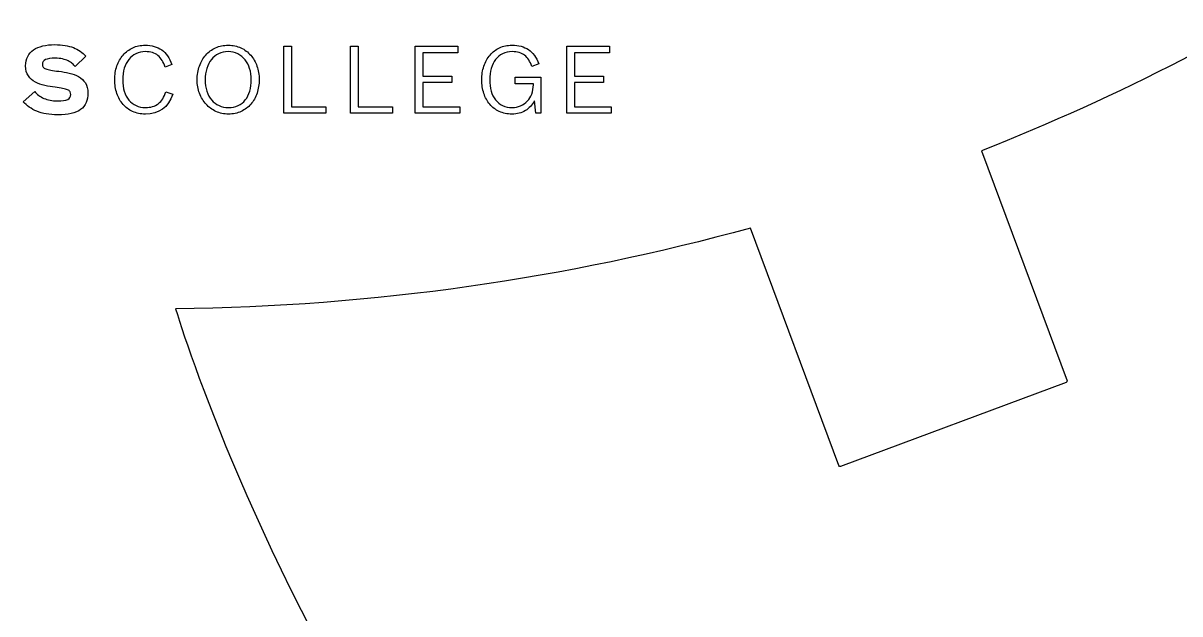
# Model space of a CAD drawing. Extents: x 28 to 619, y 185 to 708.
# Drawn here: x 435.09 to 482.25, y 424.4 to 448.49 of the extents above; entities that cross this region are included whole.
import ezdxf

# ---------------------------------------------------------------- set-up
doc = ezdxf.new("R2010")
doc.units = 0
doc.layers.add('Layer_1', color=7, linetype='CONTINUOUS')

msp = doc.modelspace()

# ---------------------------------------------------------------- linework, layer by layer
at = {"layer": 'Layer_1', "color": 7}
for p, q in [((437.647106, 447.139105), (437.20866, 446.719346)), ((445.715281, 447.548049), (446.031102, 447.548049)), ((445.715281, 444.812234), (445.715281, 447.548049)), ((446.031102, 447.548049), (446.031102, 445.07737)), ((448.433115, 447.548049), (448.749027, 447.548049)), ((448.433115, 444.812234), (448.433115, 447.548049)), ((448.749027, 447.548049), (448.749027, 445.07737)), ((451.068373, 447.548049), (452.815924, 447.548049)), ((451.068373, 444.812234), (451.068373, 447.548049)), ((452.815924, 447.282443), (451.383826, 447.282443)), ((451.383826, 447.282443), (451.383826, 446.320785)), ((452.815924, 447.548049), (452.815924, 447.282443)), ((457.252257, 447.548049), (458.998984, 447.548049)), ((457.252257, 444.812234), (457.252257, 447.548049)), ((458.998984, 447.282443), (457.567711, 447.282443)), ((457.567711, 447.282443), (457.567711, 446.320785)), ((458.998984, 447.548049), (458.998984, 447.282443)), ((441.149999, 446.794598), (440.87203, 446.696901)), ((456.110226, 446.832367), (455.825566, 446.723103)), ((451.383826, 446.320785), (452.571223, 446.320785)), ((452.571223, 446.320785), (452.571223, 446.0623)), ((455.14691, 446.014936), (455.14691, 446.27925)), ((455.14691, 446.27925), (456.197109, 446.27925)), ((456.197109, 446.27925), (456.197109, 444.812234)), ((457.567711, 446.320785), (458.755474, 446.320785)), ((458.755474, 446.320785), (458.755474, 446.0623)), ((452.571223, 446.0623), (451.383826, 446.0623)), ((451.383826, 446.0623), (451.383826, 445.07737)), ((455.88917, 446.014936), (455.14691, 446.014936)), ((455.88917, 445.97506), (455.88917, 446.014936)), ((458.755474, 446.0623), (457.567711, 446.0623)), ((457.567711, 446.0623), (457.567711, 445.07737)), ((435.085441, 445.277636), (435.555873, 445.694891)), ((440.900349, 445.691592), (441.183726, 445.586485)), ((455.994291, 444.812234), (455.93197, 445.32006)), ((443.456973, 445.044935), (443.456973, 445.044935)), ((447.431672, 444.812234), (445.715281, 444.812234)), ((446.031102, 445.07737), (447.431672, 445.07737)), ((447.431672, 445.07737), (447.431672, 444.812234)), ((450.149597, 444.812234), (448.433115, 444.812234)), ((448.749027, 445.07737), (450.149597, 445.07737)), ((450.149597, 445.07737), (450.149597, 444.812234)), ((452.886127, 444.812234), (451.068373, 444.812234)), ((451.383826, 445.07737), (452.886127, 445.07737)), ((452.886127, 445.07737), (452.886127, 444.812234)), ((456.197109, 444.812234), (455.994291, 444.812234)), ((459.066712, 444.812234), (457.252257, 444.812234)), ((457.567711, 445.07737), (459.066712, 445.07737)), ((459.066712, 445.07737), (459.066712, 444.812234))]:
    msp.add_line(p, q, dxfattribs=at)
at = {"layer": 'Layer_1', "color": 5}
for p, q in [((474.157587, 443.278755), (477.647886, 433.90534)), ((468.344487, 430.441502), (464.737884, 440.128007)), ((477.614273, 433.83313), (468.417244, 430.408428))]:
    msp.add_line(p, q, dxfattribs=at)
for points in [[(490.072832, 451.447215), (485.075043, 448.234546), (479.748297, 445.492718), (474.157587, 443.278755)], [(464.737884, 440.128007), (457.259757, 438.069943), (449.406219, 436.927389), (441.302969, 436.837253)], [(441.302969, 436.837253), (442.703695, 432.267946), (452.815971, 402.752971), (486.014251, 379.379673)], [(477.647886, 433.90534), (477.658893, 433.876034), (477.643653, 433.844041), (477.614273, 433.83313)], [(468.417244, 430.408428), (468.387949, 430.397506), (468.355381, 430.412182), (468.344487, 430.441502)]]:
    msp.add_open_spline(points, degree=3, dxfattribs=at)
at = {"layer": 'Layer_1', "color": 7}
for points in [[(435.886723, 447.556279), (436.031711, 447.592471), (436.193837, 447.609912), (436.373743, 447.609912)], [(436.373743, 447.609912), (436.680857, 447.609912), (436.932706, 447.568844), (437.13305, 447.487726)], [(439.554217, 447.481137), (439.704704, 447.552237), (439.87462, 447.588356), (440.056267, 447.588356)], [(440.056267, 447.588356), (440.32718, 447.588356), (440.554193, 447.524312), (440.73529, 447.399295)], [(442.930819, 447.481137), (443.087905, 447.552237), (443.260387, 447.588356), (443.450741, 447.588356)], [(443.450741, 447.588356), (443.637795, 447.588356), (443.810277, 447.551339), (443.965255, 447.479487)], [(454.509862, 447.481137), (454.66154, 447.552237), (454.828982, 447.588356), (455.016861, 447.588356)], [(455.016861, 447.588356), (455.286582, 447.588356), (455.509288, 447.526777), (455.688827, 447.407534)], [(435.188087, 446.747592), (435.188087, 446.895943), (435.216773, 447.023609), (435.272862, 447.132048)], [(435.272862, 447.132048), (435.331517, 447.239982), (435.41171, 447.330742), (435.513531, 447.399295)], [(435.513531, 447.399295), (435.616635, 447.469497), (435.739536, 447.522268), (435.886723, 447.556279)], [(437.13305, 447.487726), (437.334218, 447.406709), (437.503309, 447.289967), (437.647106, 447.139105)], [(438.909654, 446.740498), (438.969134, 446.913457), (439.054642, 447.06091), (439.162787, 447.185644)], [(439.162787, 447.185644), (439.273315, 447.31112), (439.403364, 447.407891), (439.554217, 447.481137)], [(439.685091, 447.24045), (439.571722, 447.185644), (439.476133, 447.108311), (439.395024, 447.009037)], [(440.065799, 447.323941), (439.924935, 447.323941), (439.797361, 447.29455), (439.685091, 447.24045)], [(440.582329, 447.16484), (440.451455, 447.269236), (440.279798, 447.323941), (440.065799, 447.323941)], [(440.87203, 446.696901), (440.806776, 446.902643), (440.71082, 447.058912), (440.582329, 447.16484)], [(440.73529, 447.399295), (440.919045, 447.273635), (441.055327, 447.073017), (441.149999, 446.794598)], [(442.27425, 446.738959), (442.334463, 446.90969), (442.423454, 447.057978), (442.532332, 447.184388)], [(442.532332, 447.184388), (442.642494, 447.31112), (442.7763, 447.407891), (442.930819, 447.481137)], [(443.056744, 447.239982), (442.941176, 447.183096), (442.84192, 447.104627), (442.760445, 447.002741)], [(443.450741, 447.323941), (443.303279, 447.323941), (443.173138, 447.29455), (443.056744, 447.239982)], [(443.838139, 447.233402), (443.721745, 447.294082), (443.592429, 447.323941), (443.450741, 447.323941)], [(444.134346, 446.993182), (444.052504, 447.092529), (443.95444, 447.174004), (443.838139, 447.233402)], [(443.965255, 447.479487), (444.120691, 447.406709), (444.253214, 447.305712), (444.3642, 447.178944)], [(444.3642, 447.178944), (444.473445, 447.05257), (444.559595, 446.902643), (444.61935, 446.7351)], [(453.872356, 446.7351), (453.931011, 446.905465), (454.013677, 447.055613), (454.121273, 447.18228)], [(454.121273, 447.18228), (454.229693, 447.310762), (454.358184, 447.407891), (454.509862, 447.481137)], [(454.634962, 447.238085), (454.521959, 447.180237), (454.427928, 447.102904), (454.349019, 447.002347)], [(455.024743, 447.323941), (454.879297, 447.323941), (454.748056, 447.294082), (454.634962, 447.238085)], [(455.533025, 447.175654), (455.4071, 447.273635), (455.237092, 447.323941), (455.024743, 447.323941)], [(455.825566, 446.723103), (455.755822, 446.925912), (455.659774, 447.076307), (455.533025, 447.175654)], [(455.688827, 447.407534), (455.867541, 447.288317), (456.010055, 447.094637), (456.110226, 446.832367)], [(435.300265, 446.332415), (435.224655, 446.439278), (435.188087, 446.57511), (435.188087, 446.747592)], [(435.993035, 446.999405), (435.911652, 446.961673), (435.871326, 446.898528), (435.871326, 446.809528)], [(435.871326, 446.809528), (435.871326, 446.76341), (435.880858, 446.726036), (435.901204, 446.695719)], [(435.901204, 446.695719), (435.922833, 446.666575), (435.96105, 446.639621), (436.01054, 446.620466)], [(436.399129, 447.056795), (436.210425, 447.056795), (436.074144, 447.038108), (435.993035, 446.999405)], [(436.690846, 447.026835), (436.604422, 447.045981), (436.507183, 447.056795), (436.399129, 447.056795)], [(436.919417, 446.949576), (436.853797, 446.98026), (436.776079, 447.005747), (436.690846, 447.026835)], [(437.089425, 446.840313), (437.042868, 446.880555), (436.985496, 446.917572), (436.919417, 446.949576)], [(437.20866, 446.719346), (437.176674, 446.758764), (437.137999, 446.797889), (437.089425, 446.840313)], [(438.82158, 446.177081), (438.82158, 446.381896), (438.850266, 446.569776), (438.909654, 446.740498)], [(439.210902, 446.647851), (439.166545, 446.505796), (439.145282, 446.349453), (439.145282, 446.177081)], [(439.395024, 447.009037), (439.31694, 446.907152), (439.252511, 446.788724), (439.210902, 446.647851)], [(442.182327, 446.177081), (442.182327, 446.379422), (442.212296, 446.565551), (442.27425, 446.738959)], [(442.760445, 447.002741), (442.679886, 446.902285), (442.617474, 446.778377), (442.572657, 446.638796)], [(444.320118, 446.633279), (444.277684, 446.772154), (444.215455, 446.889363), (444.134346, 446.993182)], [(444.61935, 446.7351), (444.680479, 446.565193), (444.708798, 446.381896), (444.708798, 446.187428)], [(453.785473, 446.177081), (453.785473, 446.377772), (453.814984, 446.561894), (453.872356, 446.7351)], [(454.349019, 447.002347), (454.269193, 446.902285), (454.213196, 446.780026), (454.170304, 446.640803)], [(435.582909, 446.079741), (435.467432, 446.143711), (435.371843, 446.228092), (435.300265, 446.332415)], [(436.01054, 446.620466), (436.062505, 446.599662), (436.131516, 446.5818), (436.216291, 446.567659)], [(436.216291, 446.567659), (436.303998, 446.552619), (436.413702, 446.537699), (436.542101, 446.522302)], [(436.542101, 446.522302), (436.684156, 446.505796), (436.824653, 446.481592), (436.965517, 446.450449)], [(436.965517, 446.450449), (437.107663, 446.418483), (437.234871, 446.370725), (437.347415, 446.307102)], [(437.347415, 446.307102), (437.46051, 446.239768), (437.55115, 446.155818), (437.62346, 446.04902)], [(438.907638, 445.616342), (438.850266, 445.7884), (438.82158, 445.97506), (438.82158, 446.177081)], [(439.145282, 446.177081), (439.145282, 446.003664), (439.166545, 445.846212), (439.210902, 445.706164)], [(442.277091, 445.625542), (442.213121, 445.794229), (442.182327, 445.977993), (442.182327, 446.177081)], [(442.572657, 446.638796), (442.526467, 446.499032), (442.504471, 446.345695), (442.504471, 446.177081)], [(442.504471, 446.177081), (442.504471, 446.003664), (442.528575, 445.846569), (442.574674, 445.708207)], [(444.388304, 446.187428), (444.388304, 446.345695), (444.365392, 446.493268), (444.320118, 446.633279)], [(444.323875, 445.714036), (444.366217, 445.854918), (444.388304, 446.012471), (444.388304, 446.187428)], [(444.708798, 446.187428), (444.708798, 445.988377), (444.680479, 445.801322), (444.621091, 445.629265)], [(453.869423, 445.62386), (453.812876, 445.792588), (453.785473, 445.976279), (453.785473, 446.177081)], [(454.170304, 446.640803), (454.129246, 446.501608), (454.110091, 446.346988), (454.110091, 446.180371)], [(454.110091, 446.180371), (454.110091, 446.010354), (454.12833, 445.856916), (454.168655, 445.718197)], [(435.970215, 445.942158), (435.828893, 445.972127), (435.699669, 446.016586), (435.582909, 446.079741)], [(436.387032, 445.871131), (436.250751, 445.88903), (436.113186, 445.914022), (435.970215, 445.942158)], [(436.696254, 445.822942), (436.612762, 445.836222), (436.509657, 445.852086), (436.387032, 445.871131)], [(436.894031, 445.768961), (436.844266, 445.791406), (436.779012, 445.807912), (436.696254, 445.822942)], [(436.996769, 445.691592), (436.977614, 445.722844), (436.944804, 445.749807), (436.894031, 445.768961)], [(437.62346, 446.04902), (437.691555, 445.943451), (437.72739, 445.807912), (437.72739, 445.640937)], [(439.210902, 445.706164), (439.252511, 445.565327), (439.31694, 445.447258), (439.395024, 445.347554)], [(442.574674, 445.708207), (442.622514, 445.56862), (442.688593, 445.448905), (442.773734, 445.350847)], [(444.144703, 445.354965), (444.223337, 445.453057), (444.284008, 445.573202), (444.323875, 445.714036)], [(454.168655, 445.718197), (454.206872, 445.578143), (454.266352, 445.459644), (454.346544, 445.358294)], [(455.823092, 445.596938), (455.86635, 445.711213), (455.88917, 445.836222), (455.88917, 445.97506)], [(435.336924, 445.058682), (435.242527, 445.125593), (435.161968, 445.19705), (435.085441, 445.277636)], [(435.555873, 445.694891), (435.651462, 445.580255), (435.776562, 445.490074), (435.931998, 445.418582)], [(435.931998, 445.418582), (436.086242, 445.348377), (436.268622, 445.313831), (436.485187, 445.313831)], [(436.485187, 445.313831), (436.680857, 445.313831), (436.820987, 445.332983), (436.903654, 445.375406)], [(436.903654, 445.375406), (436.985496, 445.416935), (437.026188, 445.482915), (437.026188, 445.572737)], [(437.026188, 445.572737), (437.026188, 445.618919), (437.016656, 445.659625), (436.996769, 445.691592)], [(437.72739, 445.640937), (437.72739, 445.337924), (437.628043, 445.113493), (437.430174, 444.966497)], [(439.157746, 445.175427), (439.049326, 445.299725), (438.967393, 445.447258), (438.907638, 445.616342)], [(439.395024, 445.347554), (439.476133, 445.249748), (439.57548, 445.175068), (439.688849, 445.124304)], [(441.183726, 445.586485), (441.002995, 445.048229), (440.629803, 444.778618), (440.069556, 444.778618)], [(440.597359, 445.202921), (440.73529, 445.308424), (440.83757, 445.470563), (440.900349, 445.691592)], [(442.543605, 445.181226), (442.430877, 445.305954), (442.34317, 445.453057), (442.277091, 445.625542)], [(442.773734, 445.350847), (442.855209, 445.254796), (442.954556, 445.178362), (443.073791, 445.125593)], [(443.851794, 445.125593), (443.968554, 445.178362), (444.06671, 445.255619), (444.144703, 445.354965)], [(444.621091, 445.629265), (444.561978, 445.457174), (444.477203, 445.309713), (444.367958, 445.183303)], [(454.113391, 445.179186), (454.006987, 445.304307), (453.924687, 445.453057), (453.869423, 445.62386)], [(454.346544, 445.358294), (454.427928, 445.258089), (454.521959, 445.181226), (454.634962, 445.126882)], [(455.367966, 445.112204), (455.473178, 445.156739), (455.56501, 445.220356), (455.642728, 445.302195)], [(455.93197, 445.32006), (455.835556, 445.146751), (455.712106, 445.012572), (455.562535, 444.918167)], [(455.642728, 445.302195), (455.721729, 445.385788), (455.779375, 445.483845), (455.823092, 445.596938)], [(435.644405, 444.89325), (435.529753, 444.938179), (435.427107, 444.996354), (435.336924, 445.058682)], [(436.027587, 444.785205), (435.886723, 444.811769), (435.759149, 444.845887), (435.644405, 444.89325)], [(436.496368, 444.746147), (436.323061, 444.746147), (436.166801, 444.759894), (436.027587, 444.785205)], [(437.430174, 444.966497), (437.231938, 444.819752), (436.919417, 444.746147), (436.496368, 444.746147)], [(439.54881, 444.883727), (439.395024, 444.954826), (439.264517, 445.053277), (439.157746, 445.175427)], [(440.069556, 444.778618), (439.877553, 444.778618), (439.704704, 444.814704), (439.54881, 444.883727)], [(439.688849, 445.124304), (439.804876, 445.070675), (439.932817, 445.044935), (440.075422, 445.044935)], [(440.075422, 445.044935), (440.284838, 445.044935), (440.459337, 445.097704), (440.597359, 445.202921)], [(442.949057, 444.887021), (442.79243, 444.959409), (442.659449, 445.055747), (442.543605, 445.181226)], [(443.456973, 444.778618), (443.272026, 444.778618), (443.104585, 444.814704), (442.949057, 444.887021)], [(443.073791, 445.125593), (443.190551, 445.070675), (443.319042, 445.044935), (443.456973, 445.044935)], [(443.456973, 445.044935), (443.604527, 445.044935), (443.736684, 445.070675), (443.851794, 445.125593)], [(443.974786, 444.887021), (443.820176, 444.814704), (443.648518, 444.778618), (443.456973, 444.778618)], [(444.367958, 445.183303), (444.259446, 445.057035), (444.126923, 444.959409), (443.974786, 444.887021)], [(454.501522, 444.883727), (454.349019, 444.954826), (454.219336, 445.054565), (454.113391, 445.179186)], [(455.019702, 444.778618), (454.826507, 444.778618), (454.653567, 444.814704), (454.501522, 444.883727)], [(454.634962, 445.126882), (454.748056, 445.070675), (454.88058, 445.044935), (455.029325, 445.044935)], [(455.562535, 444.918167), (455.41544, 444.827163), (455.232968, 444.778618), (455.019702, 444.778618)], [(455.029325, 445.044935), (455.148651, 445.044935), (455.261654, 445.068206), (455.367966, 445.112204)]]:
    msp.add_open_spline(points, degree=3, dxfattribs=at)

doc.saveas('drawing.dxf')
